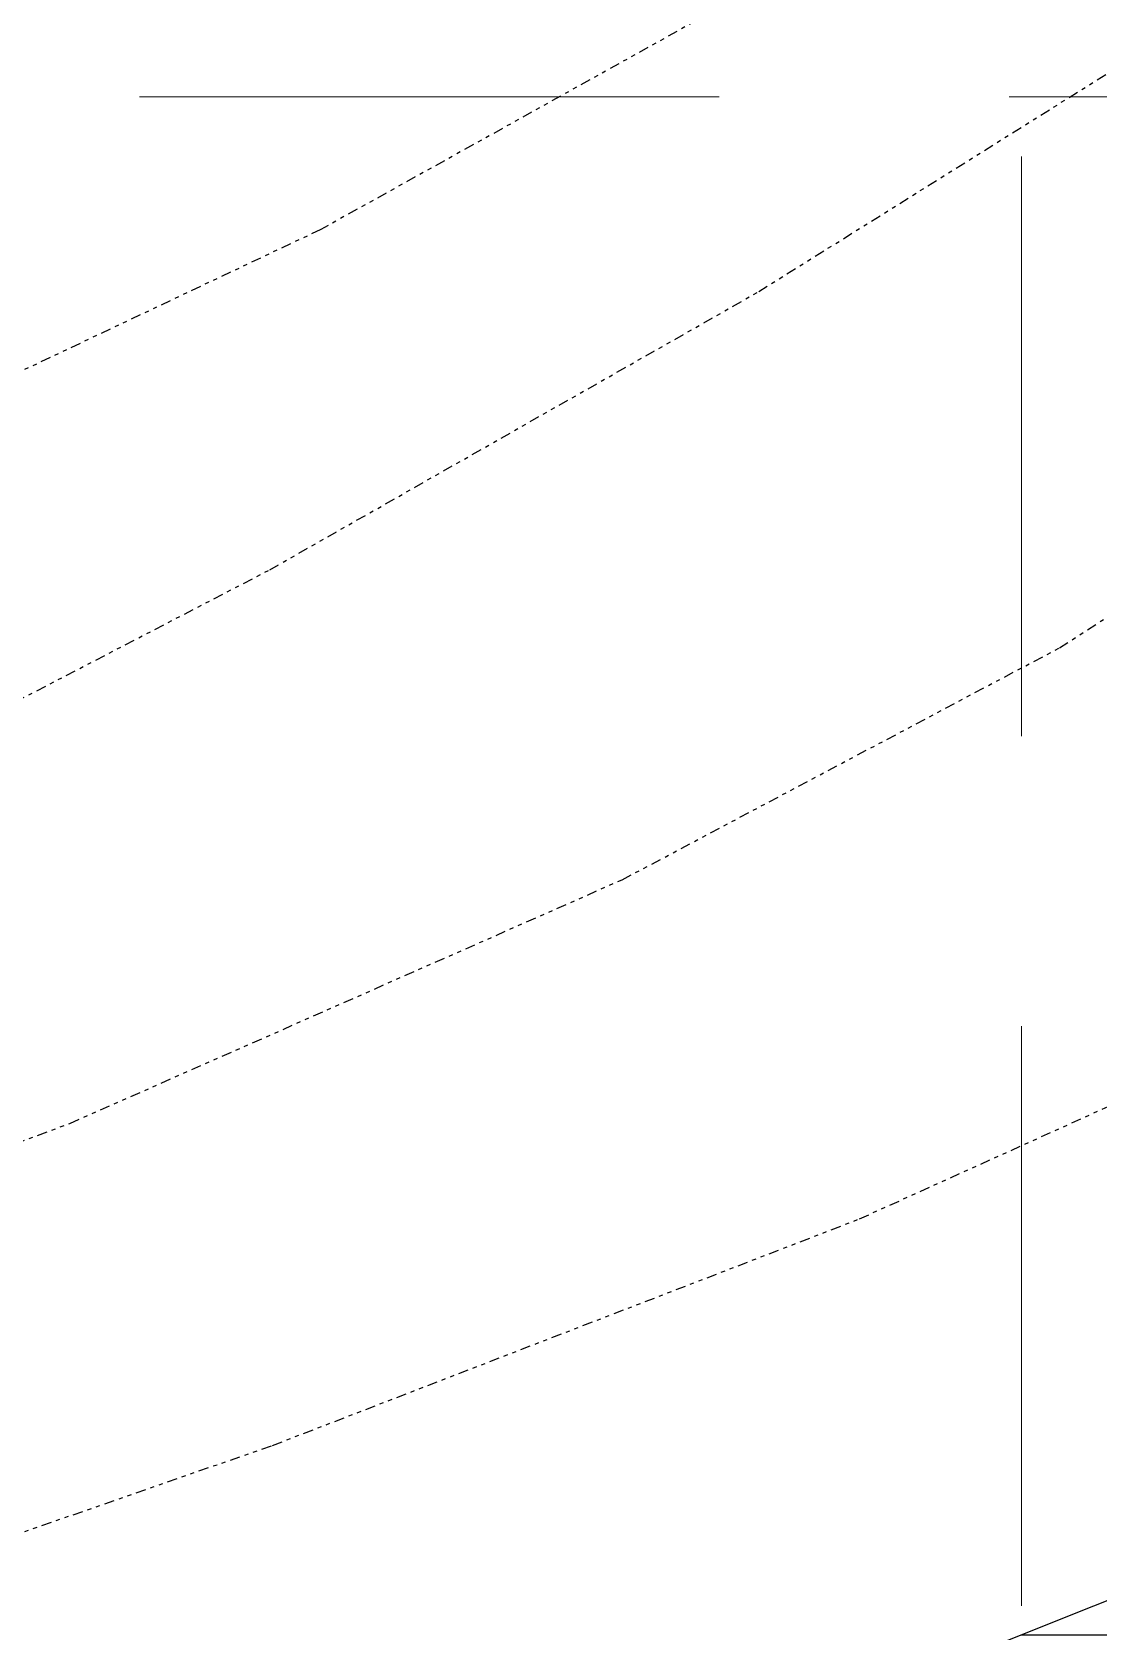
# Model space of a CAD drawing. Header units: feet. Extents: x 2175025 to 2179063, y 467811 to 470338.
# Drawn here: x 2176578.15 to 2176604.59, y 470170.08 to 470209.75 of the extents above; entities that cross this region are included whole.
import ezdxf

# ---------------------------------------------------------------- set-up
doc = ezdxf.new("R2010")
doc.units = ezdxf.units.FT
doc.header["$LTSCALE"] = 0.5
doc.header["$MEASUREMENT"] = 0
doc.linetypes.add('DIVIDE', pattern=[1.25, 0.5, -0.25, 0, -0.25, 0, -0.25])
doc.linetypes.add('HIDDEN', pattern=[0.375, 0.25, -0.125])
for name, color, linetype in [('EC', 35, 'DIVIDE'), ('GRID', 254, 'HIDDEN'), ('wetlands_formatted', 70, 'CONTINUOUS')]:
    doc.layers.add(name, color=color, linetype=linetype)

msp = doc.modelspace()

# ---------------------------------------------------------------- hatches: boundary and pattern name
at = {"layer": 'wetlands_formatted'}
h = msp.add_hatch(dxfattribs=at)
h.set_pattern_fill('ANSI31', color=5, scale=80, angle=315, style=0)
h.paths.add_polyline_path([(2176373.741, 469998.472), (2176379.562, 470017.765), (2176384.417, 470030.321), (2176387.994, 470034.678), (2176393.666, 470042.235), (2176403.513, 470055.021), (2176408.022, 470063.474), (2176414.563, 470070.14), (2176438.749, 470079.809), (2176445.204, 470079.727), (2176452.501, 470076.699), (2176464.452, 470070.385), (2176471.739, 470066.477), (2176479.586, 470060.508), (2176485.082, 470054.276), (2176485.605, 470049.28), (2176486.278, 470042.214), (2176514.664, 470004.07), (2176546.627, 469945.981), (2176573.579, 469883.161), (2176619.69, 469828.418), (2176628.153, 469819.882), (2176632.54, 469835.051), (2176584.555, 469889.309), (2176557.955, 469953.269), (2176527.614, 470009.242), (2176513.17, 470041.362), (2176559.093, 470056.105), (2176594.269, 470066.014), (2176673.274, 470072.787), (2176681.516, 470085.701), (2176590.436, 470070.368), (2176559.143, 470069.119), (2176507.585, 470048.337), (2176488.16, 470065.949), (2176460.843, 470080.124), (2176465.003, 470083.289), (2176460.509, 470083.347), (2176456.988, 470083.392), (2176455.889, 470089.275), (2176457.739, 470096.294), (2176463.671, 470101.207), (2176477.242, 470106.903), (2176486.695, 470111.771), (2176496.691, 470113.258), (2176503.24, 470113.174), (2176526.162, 470132.595), (2176571.326, 470146.008), (2176612.018, 470157.454), (2176659.79, 470188.463), (2176663.83, 470190.598), (2176645.036, 470190.382), (2176607.927, 470172.101), (2176569.796, 470156.863), (2176527.301, 470149.394), (2176481.106, 470144.389), (2176473.739, 470142.503), (2176470.808, 470131.635), (2176463.572, 470116.467), (2176451.972, 470104.29), (2176437.48, 470095.378), (2176416.777, 470082.73), (2176394.348, 470072.745), (2176381.278, 470060.293), (2176365.733, 470037.896), (2176353.472, 470019.858), (2176351.061, 470014.9), (2176346.946, 470014.366), (2176345.554, 470020.252), (2176343.093, 470034.369), (2176334.188, 470049.449), (2176327.526, 470056.283), (2176323.218, 470063.674), (2176316.33, 470075.793), (2176296.576, 470091.597), (2176283.444, 470097.34), (2176268.853, 470103.688), (2176264.369, 470104.035), (2176271.477, 470090.456), (2176274.834, 470089.628), (2176284.341, 470085.323), (2176307.131, 470067.999), (2176325.638, 470042.961), (2176333.852, 470030.903), (2176335.814, 470020.718), (2176337.458, 470009.042), (2176331.05, 469998.665), (2176324.099, 469992.478), (2176323.31, 469991.433), (2176316.5, 469982.414), (2176313.991, 469973.183), (2176317.466, 469964.472), (2176334.548, 469944.831), (2176352.197, 469922.791), (2176355.695, 469915.874), (2176354.881, 469898.851), (2176331.11, 469837.753), (2176338.337, 469826.647), (2176348.496, 469843.349), (2176361.037, 469889.508), (2176366.702, 469908.534), (2176368.372, 469905.344), (2176368.899, 469917.835), (2176372.147, 469942.443), (2176374.202, 469965.599), (2176373.561, 469984.388)])

# ---------------------------------------------------------------- linework, layer by layer
at = {"layer": 'EC', "color": 43}
for points in [[(2176621.571, 470228.709, 440), (2176615.255, 470223.802, 440), (2176605.133, 470216.771, 440), (2176594.868, 470210.168, 440), (2176585.313, 470204.853, 440), (2176573.758, 470199.389, 440), (2176571.299, 470198.335, 440)], [(2176543.017, 470177.81, 438), (2176556.523, 470182.907, 438), (2176570.218, 470189.235, 438), (2176584.053, 470196.42, 438), (2176596.175, 470203.315, 438), (2176605.585, 470209.201, 438), (2176615.277, 470216.517, 438), (2176625.133, 470224.621, 438)], [(2176544.655, 470170.707, 436), (2176562.828, 470176.641, 436), (2176579.095, 470182.691, 436), (2176592.791, 470188.733, 436), (2176603.631, 470194.481, 436), (2176612.755, 470200.366, 436), (2176620.737, 470206.248, 436), (2176627.577, 470211.84, 436), (2176632.441, 470216.232, 436)], [(2176546.502, 470162.699, 434), (2176551.153, 470163.89, 434), (2176566.71, 470168.653, 434), (2176584.12, 470174.706, 434), (2176598.674, 470180.322, 434), (2176606.948, 470184.062, 434), (2176614.076, 470189.084, 434), (2176625.904, 470198.406, 434), (2176630.902, 470202.449, 434)]]:
    msp.add_polyline3d(points, dxfattribs=at)
at = {"layer": 'GRID', "color": 252, "linetype": 'HIDDEN', "lineweight": 0, "ltscale": 115}
for p, q in [((2176602.689, 470271.351), (2176602.689, 468066.073)), ((2175093.009, 470208.144), (2178999.009, 470208.144))]:
    msp.add_line(p, q, dxfattribs=at)
at = {"layer": 'wetlands_formatted', "color": 5}
msp.add_lwpolyline([(2176571.326, 470146.008), (2176612.018, 470157.454), (2176659.79, 470188.463), (2176663.83, 470190.598), (2176645.036, 470190.382), (2176607.927, 470172.101), (2176569.796, 470156.863), (2176527.301, 470149.394), (2176481.106, 470144.389)], dxfattribs=at)

doc.saveas('drawing.dxf')
